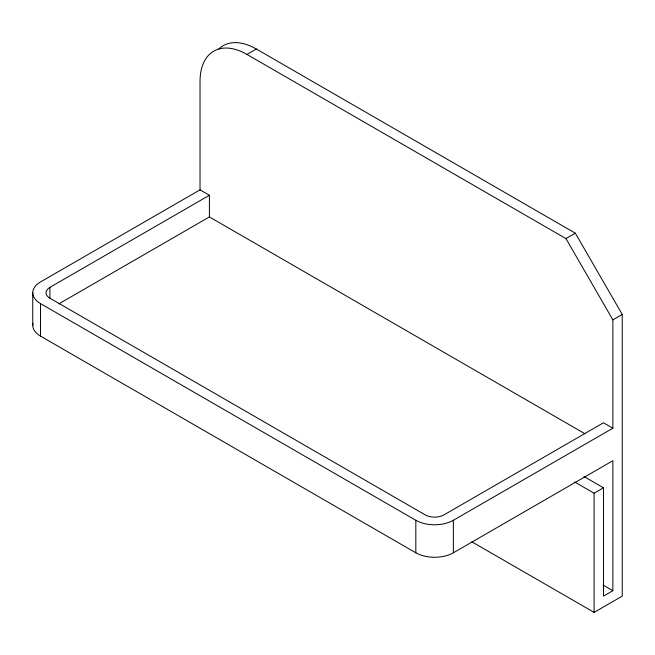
<?xml version="1.0" encoding="UTF-8"?>
<svg xmlns="http://www.w3.org/2000/svg" width="655" height="655" viewBox="0 0 655 655"><rect width="100%" height="100%" fill="white"/><g stroke="black" fill="none" stroke-linecap="round" stroke-linejoin="round"><path stroke-width="0.98" d="M583.998 476.537L603.484 487.795L603.484 596.132L612.867 590.72L612.867 460.702L453.358 552.795A26.536 15.319 0 0 1 415.827 552.795L40.52 336.113L40.52 303.609A26.536 15.319 0 0 1 40.52 281.945L200.029 189.852L200.029 81.507A66.343 38.301 60 0 1 246.943 54.422L256.326 49.01L575.336 233.188L622.25 314.441L622.25 596.132L594.101 612.384L471.846 541.8M246.943 54.422L565.953 238.6L612.867 319.861L612.867 428.206L603.484 422.786L443.975 514.879A13.272 7.663 0 0 1 425.21 514.879L49.903 298.197A13.272 7.663 0 0 1 49.903 287.357L209.412 195.272L209.412 216.936L584.89 433.716M58.77 303.912L209.412 216.936M565.953 238.6L575.336 233.188M612.867 319.861L622.25 314.441M40.52 303.609L415.827 520.291A26.536 15.319 0 0 0 453.358 520.291L612.867 428.206M574.615 481.957L594.101 493.207L603.484 487.795M200.029 189.852L209.412 195.272M603.124 585.087L612.867 590.72M594.101 493.207L594.101 612.384M453.358 520.291L453.358 552.795M415.827 520.291L415.827 552.795M49.903 287.357L49.903 298.197M32.75 292.777L32.75 325.281M40.52 336.113A26.536 15.319 0 0 1 32.979 323.283M218.811 48.994A66.343 38.301 60 0 1 219.253 48.576M219.712 48.167A66.343 38.301 60 0 1 220.178 47.782M220.653 47.397A66.343 38.301 60 0 1 256.326 49.01"/></g></svg>
